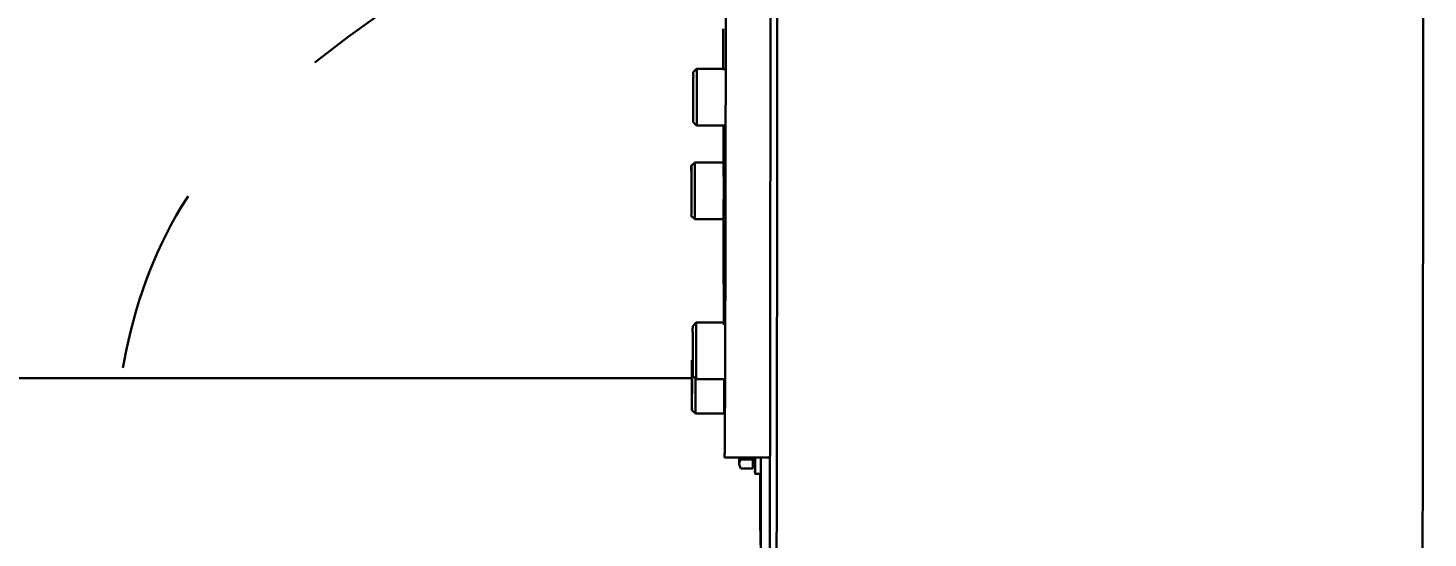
# Model space of a CAD drawing. Header units: millimetres. Extents: x 13935 to 21534, y -198 to 9202.
# Drawn here: x 18019.4 to 18266.5, y 2927.9 to 3018.1 of the extents above; entities that cross this region are included whole.
import ezdxf

# ---------------------------------------------------------------- set-up
doc = ezdxf.new("R2010")
doc.units = ezdxf.units.MM
doc.header["$LTSCALE"] = 326.7
doc.header["$PDMODE"] = 3
doc.header["$PDSIZE"] = 8
doc.linetypes.add('DASHED', pattern=[0.2, 0.1, -0.1])
doc.layers.get('0').update_dxf_attribs({"linetype": 'CONTINUOUS'})
doc.layers.get('Defpoints').update_dxf_attribs({"linetype": 'CONTINUOUS'})
doc.styles.get("Standard").update_dxf_attribs({"font": 'calibri.ttf'})
doc.dimstyles.new('DIMSTYLE_1', dxfattribs={"dimtxt": 40, "dimasz": 35, "dimexe": 0.08, "dimexo": 1, "dimgap": 1, "dimtad": 1, "dimdsep": 46, "dimtxsty": 'Standard', "dimblk": '_FILLED', "dimblk1": '_FILLED', "dimblk2": '_FILLED', "dimcen": 0.09, "dimazin": 2, "dimtp": 0.01, "dimtm": 0.01, "dimtfac": 1, "dimtofl": 0, "dimtmove": 0, "dimatfit": 3, "dimldrblk": '_FILLED', "dimfxl": 1, "dimtolj": 1, "dimarcsym": 0})
doc.dimstyles.new('DIMSTYLE_2', dxfattribs={"dimtxt": 40, "dimasz": 35, "dimexe": 0.08, "dimexo": 1, "dimgap": 1, "dimtad": 1, "dimdec": 0, "dimdsep": 46, "dimtxsty": 'Standard', "dimblk": '_FILLED', "dimblk1": '_FILLED', "dimblk2": '_FILLED', "dimcen": 0.09, "dimazin": 2, "dimtp": 0.01, "dimtm": 0.01, "dimtfac": 1, "dimtdec": 0, "dimtofl": 0, "dimtmove": 0, "dimatfit": 3, "dimldrblk": '_FILLED', "dimfxl": 1, "dimtolj": 1, "dimarcsym": 0})

# ---------------------------------------------------------------- blocks, each defined once
blk = doc.blocks.new('_FILLED')
at = {"color": 0, "linetype": 'ByBlock'}
blk.add_solid([(0, 0), (-1, 0.2143), (-1, -0.2143)], dxfattribs=at)
blk = doc.blocks.new('*D130')
at = {"color": 0, "linetype": 'Continuous', "lineweight": -2}
for p, q in [((18535.44, 3651.48), (18535.44, 3432.52)), ((17987.38, 2968.17), (17987.38, 3432.68)), ((18022.38, 3432.6), (18500.44, 3432.6))]:
    blk.add_line(p, q, dxfattribs=at)
at = {"layer": 'Defpoints', "color": 0}
for p in [(18535.44, 3652.48), (18535.44, 3432.6), (17987.38, 2967.17)]:
    blk.add_point(p, dxfattribs=at)
at = {"color": 0, "linetype": 'ByBlock', "lineweight": -2, "xscale": 35, "yscale": 35, "zscale": 35, "rotation": 180}
blk.add_blockref('_FILLED', (17987.38, 3432.6), dxfattribs=at)
at = {"color": 0, "linetype": 'ByBlock', "lineweight": -2, "xscale": 35, "yscale": 35, "zscale": 35}
blk.add_blockref('_FILLED', (18535.44, 3432.6), dxfattribs=at)
at = {"color": 0, "lineweight": 30, "insert": (18261.41, 3486.93), "char_height": 40, "attachment_point": 2, "line_spacing_factor": 0.9}
blk.add_mtext('\\A1;BVNO-{\\A1;548}', dxfattribs=at)
blk = doc.blocks.new('*D133')
at = {"color": 0, "linetype": 'Continuous', "lineweight": -2}
for p, q in [((18090.83, 3171.8), (18091.26, 3340.07)), ((18126.26, 3339.9), (18501.69, 3338.94)), ((18535.72, 2955.2), (18536.69, 3338.94))]:
    blk.add_line(p, q, dxfattribs=at)
at = {"layer": 'Defpoints', "color": 0}
for p in [(18536.69, 3338.86), (18090.83, 3170.8), (18535.72, 2954.2)]:
    blk.add_point(p, dxfattribs=at)
at = {"color": 0, "linetype": 'ByBlock', "lineweight": -2, "xscale": 35, "yscale": 35, "zscale": 35}
for p, rotation in [((18091.26, 3339.99), 179.8543984352), ((18536.69, 3338.86), 359.8543984351999)]:
    blk.add_blockref('_FILLED', p, dxfattribs=dict(at, rotation=rotation))
at = {"color": 0, "lineweight": 30, "insert": (18278.63, 3393.84), "char_height": 40, "attachment_point": 2, "rotation": 359.8544, "line_spacing_factor": 0.9}
blk.add_mtext('\\A1;\\A1;445', dxfattribs=at)

msp = doc.modelspace()

# ---------------------------------------------------------------- linework, layer by layer
at = {"color": 0, "linetype": 'Continuous', "lineweight": 30}
for p, q in [((18142.54325, 3017.97209), (18142.54998, 3025.08714)), ((18136.80771, 3010.23655), (18137.40771, 3010.83655)), ((18142.50772, 3010.83655), (18137.40772, 3010.83655)), ((18142.53317, 3008.63439), (18142.53555, 3010.7168)), ((18150.42325, 3007.23391), (18150.42506, 3009.82463)), ((18150.42506, 3009.82463), (18150.4259, 3011.04917)), ((18150.42546, 3011.16871), (18150.42551, 3011.26146)), ((18150.4259, 3011.04917), (18150.42596, 3011.14018)), ((18151.627, 3011.07039), (18151.62202, 3004.03834)), ((18150.41995, 3002.72752), (18150.42325, 3007.23391)), ((18150.41883, 3001.95851), (18150.41901, 3002.16877)), ((18150.41926, 3001.82635), (18150.41943, 3002.04198)), ((18150.41943, 3002.04198), (18150.41995, 3002.72752)), ((18151.61965, 3002.16782), (18151.61949, 3001.95852)), ((18151.62202, 3004.03834), (18151.62043, 3001.92921)), ((18136.80772, 3001.43656), (18137.40771, 3000.83656)), ((18142.50772, 3000.83655), (18137.40773, 3000.83655)), ((18151.62043, 3001.92921), (18151.62027, 3001.71874)), ((18136.46677, 2993.67939), (18137.06677, 2994.27939)), ((18142.16677, 2994.2794), (18137.06678, 2994.2794)), ((18137.0722, 2992.91239), (18137.07234, 2992.82667)), ((18136.46678, 2984.8794), (18137.06677, 2984.2794)), ((18142.16678, 2984.2794), (18137.06679, 2984.2794)), ((18136.70443, 2965.39602), (18137.30443, 2965.99602)), ((18142.40443, 2965.99602), (18137.30444, 2965.99602)), ((18142.45385, 2963.78391), (18142.45884, 2965.64435)), ((18150.38339, 2964.84956), (18150.38488, 2966.09732)), ((18150.38418, 2966.42967), (18150.3843, 2966.52426)), ((18150.38488, 2966.09732), (18150.38499, 2966.19201)), ((18150.38499, 2966.19201), (18150.38575, 2966.83053)), ((18151.58611, 2966.21129), (18151.58075, 2961.80068)), ((18150.37775, 2960.29217), (18150.38118, 2963.03515)), ((18150.38118, 2963.03515), (18150.38339, 2964.84956)), ((18150.37385, 2957.27814), (18150.37775, 2960.29217)), ((18151.57911, 2960.49862), (18151.57459, 2957.0048)), ((18151.5803, 2961.44463), (18151.57911, 2960.49862)), ((18151.58071, 2961.82056), (18151.5803, 2961.44463)), ((18005.48567, 2956.18516), (18136.57329, 2956.18516)), ((18136.70443, 2956.59603), (18137.30443, 2955.99603)), ((18137.1873, 2956.12215), (18137.18752, 2954.63932)), ((18142.40444, 2955.99602), (18137.30444, 2955.99602)), ((18142.28798, 2956.00099), (18142.28798, 2955.37507)), ((18150.37332, 2957.21933), (18150.37357, 2957.42968)), ((18150.37359, 2957.07681), (18150.37385, 2957.27814)), ((18151.57459, 2957.0048), (18151.56669, 2951.24448)), ((18137.18688, 2952.9501), (18137.18661, 2952.59252)), ((18142.28688, 2952.9501), (18142.2874, 2954.05679)), ((18136.57964, 2950.53569), (18137.17964, 2949.93569)), ((18137.18629, 2952.24531), (18137.18538, 2951.50037)), ((18137.18661, 2952.59252), (18137.18629, 2952.24531)), ((18151.56669, 2951.24448), (18151.56589, 2950.68566)), ((18142.27965, 2949.93569), (18137.17965, 2949.93568)), ((18150.32579, 2942.16115), (18142.3258, 2942.16115)), ((18145.23041, 2940.24294), (18145.09886, 2940.44325)), ((18145.23627, 2941.83597), (18147.32365, 2941.83597)), ((18147.32365, 2941.83597), (18147.3178, 2940.24294)), ((18147.32372, 2942.16115), (18147.32365, 2941.83597)), ((18147.56855, 2941.31609), (18147.57038, 2941.55411)), ((18147.72568, 2942.12974), (18147.72486, 2941.26262)), ((18148.72801, 2888.75448), (18148.72801, 2942.16115)), ((18145.23041, 2940.24294), (18147.3178, 2940.24294)), ((18148.71855, 2939.25608), (18147.71855, 2939.25608)), ((18151.53161, 2929.83041), (18151.52813, 2928.0141))]:
    msp.add_line(p, q, dxfattribs=at)
msp.add_arc((18154.50887, 2944.53423), 9.65721, 194.2354471, 196.2246271, dxfattribs=at)
at = {"color": 0, "linetype": 'DASHED', "lineweight": 30}
for points, knots in [([(18097.08353, 3184.37877), (18025.94192, 3181.17473), (17917.04427, 3105.91157), (17869.39549, 2840.99418), (18009.93759, 2681.22565), (18086.86698, 2586.88909), (18102.55418, 2568.07711)], [0, 0, 0, 0, 0.2188761309, 0.5211809895, 0.9006742963, 0.9967768289, 0.9967768289, 0.9967768289, 0.9967768289]), ([(18096.6901, 3030.85484), (18082.41909, 3021.20427), (18023.48401, 2983.86798), (18047.12658, 2814.00099), (18165.1195, 2685.58757), (18253.67489, 2603.59047), (18256.13307, 2546.26516)], [0, 0, 0, 0, 0.105293538, 0.314407992, 0.773426785, 1, 1, 1, 1])]:
    msp.add_open_spline(points, degree=3, knots=knots, dxfattribs=at)
at = {"color": 0, "linetype": 'Continuous', "lineweight": 30}
for points, knots in [([(18150.42596, 3011.14018), (18150.42933, 3016.14487), (18150.44182, 3036.8245), (18150.44888, 3057.50414), (18150.45155, 3073.17908)], [0, 0, 0, 0, 0.242010657, 1, 1, 1, 1]), ([(18151.65263, 3073.21197), (18151.65173, 3067.89616), (18151.64698, 3047.1823), (18151.63739, 3026.46844), (18151.627, 3011.07039)], [0, 0, 0, 0, 0.256630311, 1, 1, 1, 1]), ([(18265.63283, 3020.52356), (18265.62195, 3002.06396), (18265.59269, 2968.86558), (18265.54072, 2930.09955), (18265.47356, 2905.59503), (18265.44388, 2893.08815), (18265.37539, 2884.93329), (18265.37189, 2880.97494), (18265.32722, 2879.75892)], [0, 0, 0, 0, 0.393412341, 0.707527546, 0.826181033, 0.915661199, 0.974066593, 1, 1, 1, 1]), ([(18136.81329, 3008.46006), (18136.813, 3008.70827), (18136.79825, 3009.12253), (18136.84206, 3009.74514), (18136.75998, 3009.96371), (18136.84396, 3010.25158), (18136.80772, 3010.23635)], [0, 0, 0, 0, 0.419197907, 0.736645093, 0.933609525, 1, 1, 1, 1]), ([(18136.80772, 3010.23635), (18136.80547, 3010.23541), (18136.8101, 3010.22213), (18136.80703, 3010.2147), (18136.80693, 3010.20751)], [0, 0, 0, 0, 0.252792254, 1, 1, 1, 1]), ([(18137.40772, 3010.83634), (18137.42493, 3010.83237), (18137.38612, 3010.7292), (18137.44852, 3010.50461), (18137.41157, 3010.21584), (18137.41206, 3010.01088)], [0, 0, 0, 0, 0.064188869, 0.255144493, 1, 1, 1, 1]), ([(18137.41206, 3010.01088), (18137.41226, 3009.92541), (18137.41312, 3009.52772), (18137.41368, 3009.13003), (18137.41405, 3008.81781)], [0, 0, 0, 0, 0.214928616, 1, 1, 1, 1]), ([(18136.80852, 3001.46559), (18136.81234, 3001.74498), (18136.80984, 3004.07656), (18136.81569, 3006.40798), (18136.81329, 3008.46006)], [0, 0, 0, 0, 0.119844422, 1, 1, 1, 1]), ([(18142.52312, 3000.53008), (18142.52399, 3001.19279), (18142.52751, 3003.89423), (18142.5308, 3006.59566), (18142.53317, 3008.63439)], [0, 0, 0, 0, 0.2453168, 1, 1, 1, 1]), ([(18136.80216, 3003.21304), (18136.80245, 3002.96558), (18136.81111, 3002.53291), (18136.78665, 3001.97301), (18136.83423, 3001.64265), (18136.78606, 3001.47051), (18136.80771, 3001.43676)], [0, 0, 0, 0, 0.417950291, 0.734907829, 0.932272822, 1, 1, 1, 1]), ([(18137.41345, 3002.40123), (18137.41316, 3002.2084), (18137.41165, 3001.6979), (18137.41296, 3001.18736), (18137.40863, 3000.86971)], [0, 0, 0, 0, 0.377725929, 1, 1, 1, 1]), ([(18137.41496, 3003.85096), (18137.4147, 3003.47764), (18137.41427, 3002.99439), (18137.41361, 3002.51115), (18137.41345, 3002.40123)], [0, 0, 0, 0, 0.77254515, 1, 1, 1, 1]), ([(18136.80771, 3001.43676), (18136.80895, 3001.43483), (18136.80674, 3001.45538), (18136.80842, 3001.45827), (18136.80852, 3001.46559)], [0, 0, 0, 0, 0.2389575, 1, 1, 1, 1]), ([(18137.40863, 3000.86971), (18137.40852, 3000.86145), (18137.40479, 3000.8555), (18137.41038, 3000.83615), (18137.40773, 3000.83676)], [0, 0, 0, 0, 0.751670633, 1, 1, 1, 1]), ([(18142.45884, 2965.64435), (18142.46531, 2968.12042), (18142.49268, 2979.74899), (18142.51101, 2991.37757), (18142.52312, 3000.53008)], [0, 0, 0, 0, 0.21293052, 1, 1, 1, 1]), ([(18150.38575, 2966.83053), (18150.38902, 2969.61782), (18150.40204, 2981.28309), (18150.41248, 2992.94837), (18150.41926, 3001.82635)], [0, 0, 0, 0, 0.238939486, 1, 1, 1, 1]), ([(18151.62027, 3001.71874), (18151.61791, 2998.633), (18151.6083, 2986.79718), (18151.59646, 2974.96136), (18151.58611, 2966.21129)], [0, 0, 0, 0, 0.26071234, 1, 1, 1, 1]), ([(18136.46677, 2993.67939), (18136.42478, 2993.61754), (18136.52198, 2993.29692), (18136.4631, 2993.02618), (18136.46265, 2992.81171)], [0, 0, 0, 0, 0.25845813, 1, 1, 1, 1]), ([(18136.47092, 2985.74709), (18136.47248, 2986.48313), (18136.47107, 2988.1135), (18136.48284, 2990.19885), (18136.45993, 2991.75738), (18136.50296, 2992.84148), (18136.4163, 2993.15243), (18136.50628, 2993.7376), (18136.46677, 2993.67939)], [0, 0, 0, 0, 0.278369871, 0.620075027, 0.773729661, 0.895452274, 0.973394192, 1, 1, 1, 1]), ([(18137.06678, 2994.27941), (18137.09662, 2994.28077), (18137.02804, 2994.08732), (18137.09549, 2993.89719), (18137.05927, 2993.43087), (18137.07187, 2993.10624), (18137.0722, 2992.91239)], [0, 0, 0, 0, 0.06555442, 0.259205265, 0.574583792, 1, 1, 1, 1]), ([(18142.17164, 2993.21393), (18142.17133, 2993.36582), (18142.1615, 2993.61832), (18142.18914, 2993.98616), (18142.13763, 2994.1269), (18142.18937, 2994.28339), (18142.16677, 2994.2794)], [0, 0, 0, 0, 0.427662552, 0.743137175, 0.935395581, 1, 1, 1, 1]), ([(18142.17164, 2993.21393), (18142.17333, 2992.85511), (18142.17607, 2990.72808), (18142.17684, 2988.60105), (18142.17365, 2986.83285)], [0, 0, 0, 0, 0.168700022, 1, 1, 1, 1]), ([(18136.46678, 2984.87939), (18136.48307, 2984.87063), (18136.44617, 2985.01067), (18136.50557, 2985.19859), (18136.47046, 2985.53188), (18136.47092, 2985.74709)], [0, 0, 0, 0, 0.063956255, 0.255939499, 1, 1, 1, 1]), ([(18137.07148, 2985.26541), (18137.07131, 2985.18419), (18137.0707, 2984.925), (18137.06998, 2984.6658), (18137.06904, 2984.48783)], [0, 0, 0, 0, 0.313354776, 1, 1, 1, 1]), ([(18137.07336, 2986.52713), (18137.07324, 2986.40923), (18137.07276, 2985.98866), (18137.07213, 2985.56808), (18137.07148, 2985.26541)], [0, 0, 0, 0, 0.280327709, 1, 1, 1, 1]), ([(18142.16678, 2984.27939), (18142.18611, 2984.28843), (18142.1423, 2984.40265), (18142.18602, 2984.56244), (18142.16279, 2984.88592), (18142.17118, 2985.12488), (18142.17148, 2985.26541)], [0, 0, 0, 0, 0.064909336, 0.257208256, 0.572440934, 1, 1, 1, 1]), ([(18142.17148, 2985.26541), (18142.17171, 2985.37706), (18142.17269, 2985.89954), (18142.17329, 2986.42202), (18142.17365, 2986.83285)], [0, 0, 0, 0, 0.213684854, 1, 1, 1, 1]), ([(18137.06904, 2984.48783), (18137.06876, 2984.4358), (18137.04349, 2984.39113), (18137.08422, 2984.28018), (18137.06679, 2984.27938)], [0, 0, 0, 0, 0.748780173, 1, 1, 1, 1]), ([(18142.15352, 2984.06582), (18142.15648, 2982.37913), (18142.16779, 2976.21962), (18142.18117, 2970.06011), (18142.19288, 2965.58729)], [0, 0, 0, 0, 0.27383478, 1, 1, 1, 1]), ([(18136.71133, 2961.50189), (18136.71124, 2962.01014), (18136.69514, 2962.87935), (18136.74768, 2964.28266), (18136.642, 2964.6857), (18136.75358, 2965.4774), (18136.70443, 2965.39593)], [0, 0, 0, 0, 0.391560927, 0.714575507, 0.926698241, 1, 1, 1, 1]), ([(18137.30444, 2965.99595), (18137.33351, 2966.00261), (18137.26671, 2965.79641), (18137.33252, 2965.61852), (18137.29722, 2965.14525), (18137.30953, 2964.82282), (18137.30985, 2964.62901)], [0, 0, 0, 0, 0.06544363, 0.259156942, 0.574648632, 1, 1, 1, 1]), ([(18137.30985, 2964.62901), (18137.31003, 2964.52464), (18137.31073, 2964.05996), (18137.3112, 2963.59528), (18137.31149, 2963.23497)], [0, 0, 0, 0, 0.224594568, 1, 1, 1, 1]), ([(18142.42789, 2955.54376), (18142.43018, 2956.17212), (18142.43981, 2958.91884), (18142.44802, 2961.66556), (18142.45385, 2963.78391)], [0, 0, 0, 0, 0.228770822, 1, 1, 1, 1]), ([(18136.70444, 2956.5961), (18136.73484, 2956.58541), (18136.66459, 2956.8173), (18136.73345, 2957.00156), (18136.69763, 2957.51383), (18136.71955, 2958.38008), (18136.70711, 2959.75203), (18136.71144, 2960.89066), (18136.71133, 2961.50189)], [0, 0, 0, 0, 0.019705257, 0.078265463, 0.173064536, 0.299995451, 0.626220737, 1, 1, 1, 1]), ([(18136.58347, 2958.60892), (18136.58303, 2958.7895), (18136.50311, 2958.90199), (18136.63508, 2959.36249), (18136.57964, 2959.33556)], [0, 0, 0, 0, 0.745545489, 1, 1, 1, 1]), ([(18136.57885, 2959.3063), (18136.57857, 2959.28595), (18136.57737, 2959.14007), (18136.57693, 2958.99419), (18136.57654, 2958.86866)], [0, 0, 0, 0, 0.139515289, 1, 1, 1, 1]), ([(18136.57964, 2959.33556), (18136.57742, 2959.33448), (18136.58199, 2959.3213), (18136.57895, 2959.31358), (18136.57885, 2959.3063)], [0, 0, 0, 0, 0.253245667, 1, 1, 1, 1]), ([(18136.58522, 2957.55814), (18136.5851, 2957.6575), (18136.58465, 2958.00776), (18136.58407, 2958.35802), (18136.58347, 2958.60892)], [0, 0, 0, 0, 0.283671959, 1, 1, 1, 1]), ([(18137.31102, 2958.24376), (18137.3109, 2958.12604), (18137.31042, 2957.70546), (18137.30978, 2957.28489), (18137.30914, 2956.98203)], [0, 0, 0, 0, 0.279904442, 1, 1, 1, 1]), ([(18136.57293, 2956.01239), (18136.57266, 2955.35207), (18136.5752, 2954.09375), (18136.56759, 2952.59444), (18136.58237, 2951.58336), (18136.55905, 2951.04742), (18136.60574, 2950.73296), (18136.55836, 2950.56763), (18136.57964, 2950.53582)], [0, 0, 0, 0, 0.36171397, 0.689740486, 0.819802047, 0.91789512, 0.979036359, 1, 1, 1, 1]), ([(18137.30914, 2956.98203), (18137.30884, 2956.84108), (18137.2998, 2956.60372), (18137.32496, 2956.27456), (18137.27795, 2956.12502), (18137.32516, 2956.00084), (18137.30444, 2955.99609)], [0, 0, 0, 0, 0.428894504, 0.74354303, 0.935331462, 1, 1, 1, 1]), ([(18142.32578, 2942.16135), (18142.34345, 2942.16037), (18142.31575, 2942.27552), (18142.35253, 2942.39141), (18142.34098, 2942.68046), (18142.36126, 2943.22968), (18142.36426, 2944.2084), (18142.38058, 2945.67789), (18142.39154, 2947.56963), (18142.41022, 2950.90294), (18142.42082, 2953.60717), (18142.42789, 2955.54376)], [0, 0, 0, 0, 0.003967782, 0.015846798, 0.035638084, 0.063322763, 0.142290121, 0.25257939, 0.393916983, 0.565893631, 1, 1, 1, 1]), ([(18150.35129, 2941.77202), (18150.35327, 2943.00457), (18150.36125, 2948.10617), (18150.36847, 2953.20776), (18150.37359, 2957.07681)], [0, 0, 0, 0, 0.24160164, 1, 1, 1, 1]), ([(18136.58045, 2950.56507), (18136.58172, 2950.6585), (18136.58405, 2951.53295), (18136.58548, 2952.40737), (18136.58602, 2953.18837)], [0, 0, 0, 0, 0.106856637, 1, 1, 1, 1]), ([(18142.27964, 2949.93582), (18142.34192, 2949.90441), (18142.24748, 2950.21868), (18142.29704, 2950.41136), (18142.27201, 2950.97982), (18142.29226, 2951.79757), (18142.2866, 2952.53955), (18142.28688, 2952.9501)], [0, 0, 0, 0, 0.06941486, 0.154863799, 0.272049102, 0.591397466, 1, 1, 1, 1]), ([(18136.57964, 2950.53582), (18136.58094, 2950.53388), (18136.57858, 2950.55467), (18136.58035, 2950.55765), (18136.58045, 2950.56507)], [0, 0, 0, 0, 0.239529589, 1, 1, 1, 1]), ([(18137.18538, 2951.50037), (18137.18509, 2951.30742), (18137.18358, 2950.79691), (18137.18488, 2950.28637), (18137.18056, 2949.96884)], [0, 0, 0, 0, 0.377954903, 1, 1, 1, 1]), ([(18151.56589, 2950.68566), (18151.56327, 2948.85421), (18151.55299, 2941.90246), (18151.54129, 2934.95071), (18151.53161, 2929.83041)], [0, 0, 0, 0, 0.263451473, 1, 1, 1, 1]), ([(18137.18056, 2949.96884), (18137.18044, 2949.96057), (18137.17665, 2949.95435), (18137.18235, 2949.93536), (18137.17965, 2949.93581)], [0, 0, 0, 0, 0.751192607, 1, 1, 1, 1]), ([(18144.95482, 2940.78176), (18144.9436, 2940.82404), (18144.92637, 2940.90941), (18144.92057, 2940.99636), (18144.92073, 2941.03945)], [0, 0, 0, 0, 0.50371762, 1, 1, 1, 1]), ([(18144.92294, 2942.1288), (18144.9228, 2942.01628), (18144.92229, 2941.65317), (18144.92165, 2941.29005), (18144.92073, 2941.03945)], [0, 0, 0, 0, 0.309867092, 1, 1, 1, 1]), ([(18144.92073, 2941.03945), (18144.92089, 2941.08257), (18144.92733, 2941.16956), (18144.9452, 2941.25488), (18144.95672, 2941.29714)], [0, 0, 0, 0, 0.496048592, 1, 1, 1, 1]), ([(18144.95672, 2941.29714), (18144.96909, 2941.34252), (18145.00024, 2941.43335), (18145.04093, 2941.52023), (18145.06353, 2941.56341)], [0, 0, 0, 0, 0.491095188, 1, 1, 1, 1]), ([(18145.06353, 2941.56341), (18145.088, 2941.61019), (18145.14248, 2941.7032), (18145.20376, 2941.7918), (18145.23627, 2941.83597)], [0, 0, 0, 0, 0.490463053, 1, 1, 1, 1]), ([(18147.44941, 2941.31103), (18147.4582, 2941.31274), (18147.47704, 2941.31531), (18147.49603, 2941.31608), (18147.50605, 2941.31608)], [0, 0, 0, 0, 0.47205437, 1, 1, 1, 1]), ([(18147.57038, 2941.55411), (18147.57053, 2941.59634), (18147.57121, 2941.81272), (18147.5716, 2942.02911), (18147.57187, 2942.20327)], [0, 0, 0, 0, 0.195140465, 1, 1, 1, 1]), ([(18147.71856, 2939.25622), (18147.68747, 2939.2412), (18147.75899, 2939.49806), (18147.68857, 2939.68697), (18147.72618, 2940.24261), (18147.71314, 2940.6112), (18147.71281, 2940.83415)], [0, 0, 0, 0, 0.065641249, 0.26043464, 0.576122151, 1, 1, 1, 1]), ([(18147.72486, 2941.26262), (18147.72473, 2941.15005), (18147.72422, 2940.75352), (18147.72355, 2940.35699), (18147.72287, 2940.07304)], [0, 0, 0, 0, 0.283891949, 1, 1, 1, 1]), ([(18150.11162, 2879.55356), (18150.13313, 2879.55355), (18150.10025, 2879.68992), (18150.14457, 2879.83277), (18150.13125, 2880.17987), (18150.15612, 2880.84337), (18150.16052, 2882.02332), (18150.18091, 2883.79652), (18150.19491, 2886.07919), (18150.21129, 2888.85451), (18150.22665, 2892.12028), (18150.24849, 2897.42941), (18150.27403, 2905.22152), (18150.30205, 2915.90465), (18150.32839, 2928.28895), (18150.34381, 2937.10105), (18150.35129, 2941.77202)], [0, 0, 0, 0, 0.001037076, 0.004123012, 0.00925863, 0.016440836, 0.036930744, 0.065552599, 0.102230708, 0.146882194, 0.199410472, 0.259681481, 0.402876066, 0.575114021, 0.774783979, 1, 1, 1, 1]), ([(18147.72287, 2940.07304), (18147.72238, 2939.87039), (18147.63258, 2939.65533), (18147.78125, 2939.28652), (18147.71856, 2939.25622)], [0, 0, 0, 0, 0.744263189, 1, 1, 1, 1]), ([(18148.62776, 2939.19684), (18148.62933, 2937.48024), (18148.63179, 2935.04875), (18148.63791, 2932.01612), (18148.64041, 2930.21865), (18148.6492, 2928.79289), (18148.64402, 2927.83349), (18148.66023, 2927.28526), (18148.64173, 2927.00104), (18148.681, 2926.87599), (18148.64412, 2926.76873), (18148.66181, 2926.76572)], [0, 0, 0, 0, 0.414263779, 0.586710161, 0.73202544, 0.847675107, 0.931766024, 0.961481839, 0.98280657, 0.995668928, 1, 1, 1, 1]), ([(18151.52813, 2928.0141), (18151.52534, 2926.5802), (18151.51457, 2921.20663), (18151.5024, 2915.83308), (18151.49234, 2911.89342)], [0, 0, 0, 0, 0.266843272, 1, 1, 1, 1])]:
    msp.add_open_spline(points, degree=3, knots=knots, dxfattribs=at)
for points in [[(18142.10836, 3017.89373), (18142.11079, 3015.47444), (18142.11335, 3013.05514), (18142.11608, 3010.63585)], [(18142.53555, 3010.7168), (18142.53827, 3013.13523), (18142.54083, 3015.55366), (18142.54325, 3017.97209)], [(18137.41405, 3008.81781), (18137.41465, 3008.30026), (18137.41503, 3007.7827), (18137.41527, 3007.26515)], [(18137.41527, 3007.26515), (18137.41555, 3006.69016), (18137.41564, 3006.11517), (18137.41559, 3005.54019)], [(18137.41559, 3005.54019), (18137.41554, 3004.97711), (18137.41534, 3004.41404), (18137.41496, 3003.85096)], [(18142.12837, 3000.57621), (18142.13128, 2998.36925), (18142.13436, 2996.16228), (18142.13761, 2993.95532)], [(18137.07234, 2992.82667), (18137.07303, 2992.39056), (18137.07348, 2991.95445), (18137.07383, 2991.51834)], [(18137.07383, 2991.51834), (18137.07427, 2990.96364), (18137.07451, 2990.40895), (18137.07461, 2989.85425)], [(18137.07461, 2989.85425), (18137.07472, 2989.28033), (18137.07467, 2988.7064), (18137.07445, 2988.13248)], [(18137.07445, 2988.13248), (18137.07426, 2987.59737), (18137.07392, 2987.06225), (18137.07336, 2986.52713)], [(18137.31149, 2963.23497), (18137.31192, 2962.68027), (18137.31217, 2962.12557), (18137.31227, 2961.57087)], [(18137.31227, 2961.57087), (18137.31238, 2960.99306), (18137.31232, 2960.41525), (18137.31211, 2959.83744)], [(18136.5863, 2956.19064), (18136.58608, 2956.64647), (18136.58575, 2957.10231), (18136.58522, 2957.55814)], [(18137.31211, 2959.83744), (18137.31191, 2959.30621), (18137.31157, 2958.77499), (18137.31102, 2958.24376)], [(18136.58602, 2953.18837), (18136.5867, 2954.18912), (18136.58677, 2955.18988), (18136.5863, 2956.19064)], [(18142.28798, 2955.37507), (18142.28792, 2954.93564), (18142.28774, 2954.49622), (18142.2874, 2954.05679)], [(18137.18752, 2954.63932), (18137.18746, 2954.07624), (18137.18727, 2953.51317), (18137.18688, 2952.9501)], [(18145.09916, 2940.44328), (18145.03785, 2940.54951), (18144.98627, 2940.6632), (18144.95482, 2940.78176)]]:
    msp.add_open_spline(points, degree=3, dxfattribs=at)

# ---------------------------------------------------------------- dimensions: what is measured, and where the dimension line sits
dim = msp.add_linear_dim(base=(18535.43526, 3432.59986), p1=(17987.38486, 2967.17384), p2=(18535.43526, 3652.47516), text='BVNO-{\\A1;<>}', dimstyle='DIMSTYLE_2', override={"dimtxsty": 'Standard'}, dxfattribs=at)
dim.commit()
dim.dimension.update_dxf_attribs({"geometry": '*D130', "text_midpoint": (18261.41006, 3432.59986), "dimtype": 160})
dim = msp.add_linear_dim(base=(18536.69394, 3338.85536), p1=(18090.82702, 3170.79949), p2=(18535.71643, 2954.1955), angle=359.8543984, text='\\A1;445', dimstyle='DIMSTYLE_1', override={"dimtxsty": 'Standard'}, dxfattribs=at)
dim.commit()
dim.dimension.update_dxf_attribs({"geometry": '*D133', "text_midpoint": (18278.49615, 3339.51151), "dimtype": 160})

doc.saveas('drawing.dxf')
